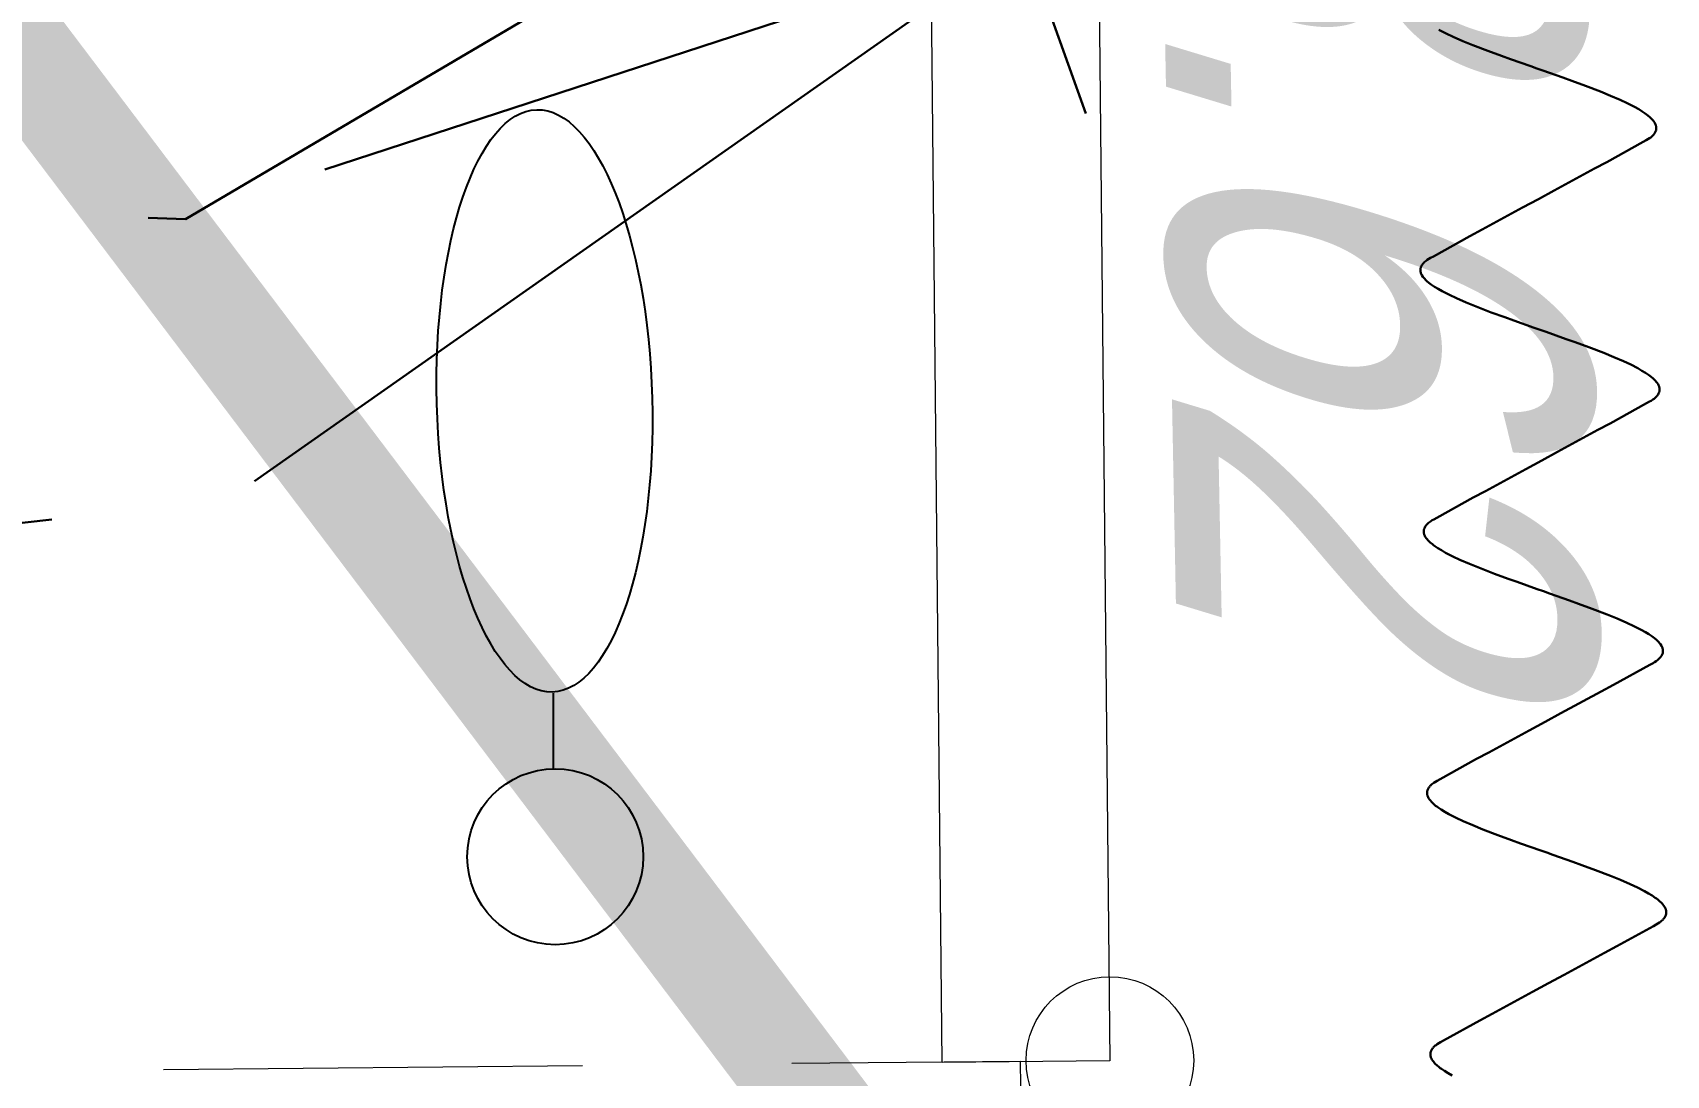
# Model space of a CAD drawing. Extents: x 10098 to 11902, y 8648 to 10202.
# Drawn here: x 11778.788 to 11782.687, y 8789.335 to 8791.824 of the extents above; entities that cross this region are included whole.
import ezdxf

# ---------------------------------------------------------------- set-up
doc = ezdxf.new("R2010")
doc.units = 0
for name, color, linetype in [('23_Ограждения', 7, 'Continuous'), ('24_Растительность', 7, 'Continuous'), ('38_Высотные_отметки', 7, 'Continuous'), ('50_Красные_линии', 7, 'Continuous')]:
    doc.layers.add(name, color=color, linetype=linetype)
doc.layers.add('7_Электрокабели', color=1, linetype='Continuous', lineweight=30)
doc.styles.add('mggt', font='russian_1251.shx', dxfattribs={"width": 0.75, "oblique": 18, "height": 1})

msp = doc.modelspace()

# ---------------------------------------------------------------- hatches: boundary and pattern name
at = {"layer": '50_Красные_линии', "linetype": 'Continuous', "lineweight": 25}
for points in [[(11779.3887, 8791.1525), (11778.7856, 8791.9502), (11778.5862, 8791.7994), (11779.1893, 8791.0018)], [(11779.9919, 8790.3549), (11779.3887, 8791.1525), (11779.1893, 8791.0018), (11779.7925, 8790.2041)], [(11780.595, 8789.5573), (11779.9919, 8790.3549), (11779.7925, 8790.2041), (11780.3956, 8789.4065)], [(11781.1982, 8788.7597), (11780.595, 8789.5573), (11780.3956, 8789.4065), (11780.9987, 8788.6089)]]:
    msp.add_hatch(color=8, dxfattribs=at).paths.add_polyline_path(points)

# ---------------------------------------------------------------- linework, layer by layer
at = {"layer": '23_Ограждения', "color": 8, "linetype": 'Continuous', "lineweight": 15}
for p, q in [((11781.319, 8793.37), (11781.359, 8789.37)), ((11780.959, 8789.366), (11780.919, 8793.366)), ((11780.1, 8789.358), (11779.1, 8789.348)), ((11781.146, 8789.368), (11780.6, 8789.363)), ((11781.359, 8789.37), (11780.959, 8789.366)), ((11781.151, 8788.914), (11781.146, 8789.368))]:
    msp.add_line(p, q, dxfattribs=at)
at = {"layer": '24_Растительность', "color": 8, "linetype": 'Continuous'}
msp.add_line((11780.031, 8790.0646), (11780.031, 8790.2476), dxfattribs=at)
msp.add_circle((11780.035, 8789.857), 0.21, dxfattribs=at)
msp.add_ellipse((11780.0095, 8790.945), major_axis=(-0.0185, 0.695), ratio=0.369829, start_param=0, end_param=6.283175, dxfattribs=at)
at = {"layer": '38_Высотные_отметки', "color": 8, "lineweight": 9}
msp.add_circle((11781.359, 8789.3705), 0.2, dxfattribs=at)
at = {"layer": '7_Электрокабели', "color": 8, "linetype": 'Continuous', "lineweight": 30}
for p, q in [((11780.5838, 8792.2216), (11779.1525, 8791.3788)), ((11779.3169, 8790.7532), (11781.193, 8792.07)), ((11781.1485, 8792.0403), (11779.4849, 8791.4975)), ((11781.3016, 8791.631), (11781.2176, 8791.8664)), ((11782.1614, 8791.8217), (11782.1445, 8791.8305)), ((11782.1782, 8791.8138), (11782.1614, 8791.8217)), ((11782.2015, 8791.8038), (11782.1782, 8791.8138)), ((11782.2256, 8791.794), (11782.2015, 8791.8038)), ((11782.2613, 8791.7803), (11782.2256, 8791.794)), ((11782.2936, 8791.7684), (11782.2613, 8791.7803)), ((11782.3151, 8791.7607), (11782.2936, 8791.7684)), ((11782.3634, 8791.7437), (11782.3151, 8791.7607)), ((11782.3778, 8791.7386), (11782.3634, 8791.7437)), ((11782.3778, 8791.7386), (11782.3921, 8791.7335)), ((11782.3921, 8791.7335), (11782.4404, 8791.7165)), ((11782.4404, 8791.7165), (11782.4619, 8791.7088)), ((11782.4619, 8791.7088), (11782.4943, 8791.6969)), ((11782.4943, 8791.6969), (11782.5299, 8791.6832)), ((11782.5299, 8791.6832), (11782.5541, 8791.6734)), ((11782.5541, 8791.6734), (11782.5773, 8791.6634)), ((11782.5773, 8791.6634), (11782.5941, 8791.6555)), ((11782.5941, 8791.6555), (11782.611, 8791.6467)), ((11782.611, 8791.6467), (11782.6212, 8791.641)), ((11782.6212, 8791.641), (11782.6296, 8791.6359)), ((11782.6296, 8791.6359), (11782.6368, 8791.631)), ((11782.6368, 8791.631), (11782.6398, 8791.6288)), ((11782.6398, 8791.6288), (11782.6427, 8791.6265)), ((11782.6427, 8791.6265), (11782.6478, 8791.6223)), ((11782.6478, 8791.6223), (11782.6509, 8791.6193)), ((11782.6509, 8791.6193), (11782.6531, 8791.617)), ((11782.6531, 8791.617), (11782.6554, 8791.6144)), ((11782.6541, 8791.5776), (11782.6516, 8791.5754)), ((11782.6551, 8791.5786), (11782.6541, 8791.5776)), ((11782.6562, 8791.5797), (11782.6551, 8791.5786)), ((11782.6554, 8791.6144), (11782.6574, 8791.6118)), ((11782.6574, 8791.581), (11782.6562, 8791.5797)), ((11782.6574, 8791.6118), (11782.6595, 8791.6086)), ((11782.6583, 8791.5822), (11782.6574, 8791.581)), ((11782.659, 8791.5832), (11782.6583, 8791.5822)), ((11782.6598, 8791.5844), (11782.659, 8791.5832)), ((11782.6595, 8791.6086), (11782.6607, 8791.6064)), ((11782.6609, 8791.5863), (11782.6598, 8791.5844)), ((11782.6607, 8791.6064), (11782.6614, 8791.6049)), ((11782.6616, 8791.5878), (11782.6609, 8791.5863)), ((11782.6614, 8791.6049), (11782.662, 8791.6034)), ((11782.6622, 8791.5893), (11782.6616, 8791.5878)), ((11782.662, 8791.6034), (11782.6625, 8791.6018)), ((11782.6626, 8791.5904), (11782.6622, 8791.5893)), ((11782.6625, 8791.6018), (11782.6628, 8791.6005)), ((11782.6628, 8791.5916), (11782.6626, 8791.5904)), ((11782.6628, 8791.6005), (11782.6632, 8791.5984)), ((11782.6631, 8791.5926), (11782.6628, 8791.5916)), ((11782.6632, 8791.5938), (11782.6631, 8791.5926)), ((11782.6632, 8791.5984), (11782.6633, 8791.5966)), ((11782.6633, 8791.5946), (11782.6632, 8791.5938)), ((11782.6633, 8791.5966), (11782.6633, 8791.5946)), ((11782.6323, 8791.5632), (11782.5451, 8791.5151)), ((11782.6394, 8791.5672), (11782.6323, 8791.5632)), ((11782.6431, 8791.5693), (11782.6394, 8791.5672)), ((11782.647, 8791.5719), (11782.6431, 8791.5693)), ((11782.6499, 8791.574), (11782.647, 8791.5719)), ((11782.6516, 8791.5754), (11782.6499, 8791.574)), ((11782.516, 8791.4995), (11782.4195, 8791.4471)), ((11782.5451, 8791.5151), (11782.516, 8791.4995)), ((11782.344, 8791.4062), (11782.3817, 8791.4266)), ((11782.4195, 8791.4471), (11782.3817, 8791.4266)), ((11779.1525, 8791.3788), (11779.0635, 8791.3816)), ((11782.2474, 8791.3537), (11782.344, 8791.4062)), ((11782.2183, 8791.3382), (11782.2474, 8791.3537)), ((11782.1312, 8791.29), (11782.2183, 8791.3382)), ((11782.1013, 8791.264), (11782.1018, 8791.2654)), ((11782.1018, 8791.2654), (11782.1026, 8791.2669)), ((11782.1026, 8791.2669), (11782.1037, 8791.2688)), ((11782.1037, 8791.2688), (11782.1045, 8791.2701)), ((11782.1045, 8791.2701), (11782.1052, 8791.271)), ((11782.1052, 8791.271), (11782.1061, 8791.2722)), ((11782.1061, 8791.2722), (11782.1073, 8791.2735)), ((11782.1073, 8791.2735), (11782.1083, 8791.2747)), ((11782.1083, 8791.2747), (11782.1094, 8791.2757)), ((11782.1094, 8791.2757), (11782.1118, 8791.2778)), ((11782.1118, 8791.2778), (11782.1136, 8791.2793)), ((11782.1136, 8791.2793), (11782.1165, 8791.2814)), ((11782.1165, 8791.2814), (11782.1204, 8791.2839)), ((11782.1204, 8791.2839), (11782.124, 8791.2861)), ((11782.124, 8791.2861), (11782.1312, 8791.29)), ((11782.1001, 8791.2567), (11782.1002, 8791.2587)), ((11782.1003, 8791.2549), (11782.1001, 8791.2567)), ((11782.1002, 8791.2594), (11782.1004, 8791.2606)), ((11782.1002, 8791.2587), (11782.1002, 8791.2594)), ((11782.1006, 8791.2528), (11782.1003, 8791.2549)), ((11782.1004, 8791.2606), (11782.1006, 8791.2617)), ((11782.1006, 8791.2617), (11782.1009, 8791.2628)), ((11782.101, 8791.2515), (11782.1006, 8791.2528)), ((11782.1009, 8791.2628), (11782.1013, 8791.264)), ((11782.1015, 8791.2499), (11782.101, 8791.2515)), ((11782.1021, 8791.2483), (11782.1015, 8791.2499)), ((11782.1028, 8791.2469), (11782.1021, 8791.2483)), ((11782.104, 8791.2447), (11782.1028, 8791.2469)), ((11782.1061, 8791.2414), (11782.104, 8791.2447)), ((11782.1081, 8791.2388), (11782.1061, 8791.2414)), ((11782.1104, 8791.2362), (11782.1081, 8791.2388)), ((11782.1126, 8791.2339), (11782.1104, 8791.2362)), ((11782.1156, 8791.231), (11782.1126, 8791.2339)), ((11782.1207, 8791.2267), (11782.1156, 8791.231)), ((11782.1237, 8791.2244), (11782.1207, 8791.2267)), ((11782.1267, 8791.2223), (11782.1237, 8791.2244)), ((11782.1339, 8791.2174), (11782.1267, 8791.2223)), ((11782.1423, 8791.2122), (11782.1339, 8791.2174)), ((11782.1525, 8791.2065), (11782.1423, 8791.2122)), ((11782.1693, 8791.1978), (11782.1525, 8791.2065)), ((11782.1861, 8791.1899), (11782.1693, 8791.1978)), ((11782.2094, 8791.1798), (11782.1861, 8791.1899)), ((11782.2336, 8791.17), (11782.2094, 8791.1798)), ((11782.2692, 8791.1563), (11782.2336, 8791.17)), ((11782.3016, 8791.1445), (11782.2692, 8791.1563)), ((11782.3231, 8791.1367), (11782.3016, 8791.1445)), ((11782.3714, 8791.1197), (11782.3231, 8791.1367)), ((11782.3857, 8791.1146), (11782.3714, 8791.1197)), ((11782.3857, 8791.1146), (11782.4001, 8791.1096)), ((11782.4001, 8791.1096), (11782.4484, 8791.0925)), ((11782.4484, 8791.0925), (11782.4699, 8791.0848)), ((11782.4699, 8791.0848), (11782.5022, 8791.073)), ((11782.5022, 8791.073), (11782.5379, 8791.0593)), ((11782.5379, 8791.0593), (11782.562, 8791.0495)), ((11782.562, 8791.0495), (11782.5853, 8791.0394)), ((11782.5853, 8791.0394), (11782.6021, 8791.0315)), ((11782.6021, 8791.0315), (11782.6189, 8791.0228)), ((11782.6189, 8791.0228), (11782.6291, 8791.0171)), ((11782.6291, 8791.0171), (11782.6375, 8791.0119)), ((11782.6375, 8791.0119), (11782.6447, 8791.007)), ((11782.6447, 8791.007), (11782.6477, 8791.0049)), ((11782.6477, 8791.0049), (11782.6507, 8791.0025)), ((11782.6507, 8791.0025), (11782.6558, 8790.9983)), ((11782.6558, 8790.9983), (11782.6588, 8790.9954)), ((11782.6588, 8790.9954), (11782.6611, 8790.9931)), ((11782.6611, 8790.9931), (11782.6633, 8790.9905)), ((11782.6621, 8790.9536), (11782.6596, 8790.9515)), ((11782.6631, 8790.9546), (11782.6621, 8790.9536)), ((11782.6641, 8790.9558), (11782.6631, 8790.9546)), ((11782.6633, 8790.9905), (11782.6654, 8790.9879)), ((11782.6653, 8790.9571), (11782.6641, 8790.9558)), ((11782.6663, 8790.9583), (11782.6653, 8790.9571)), ((11782.6654, 8790.9879), (11782.6675, 8790.9846)), ((11782.6669, 8790.9592), (11782.6663, 8790.9583)), ((11782.6678, 8790.9605), (11782.6669, 8790.9592)), ((11782.6675, 8790.9846), (11782.6687, 8790.9824)), ((11782.6689, 8790.9624), (11782.6678, 8790.9605)), ((11782.6687, 8790.9824), (11782.6694, 8790.981)), ((11782.6696, 8790.9639), (11782.6689, 8790.9624)), ((11782.6694, 8790.981), (11782.6699, 8790.9794)), ((11782.6701, 8790.9653), (11782.6696, 8790.9639)), ((11782.6699, 8790.9794), (11782.6704, 8790.9778)), ((11782.6705, 8790.9665), (11782.6701, 8790.9653)), ((11782.6704, 8790.9778), (11782.6708, 8790.9765)), ((11782.6708, 8790.9676), (11782.6705, 8790.9665)), ((11782.6708, 8790.9765), (11782.6711, 8790.9744)), ((11782.671, 8790.9687), (11782.6708, 8790.9676)), ((11782.6712, 8790.9699), (11782.671, 8790.9687)), ((11782.6711, 8790.9744), (11782.6713, 8790.9726)), ((11782.6713, 8790.9706), (11782.6712, 8790.9699)), ((11782.6713, 8790.9726), (11782.6713, 8790.9706)), ((11782.6402, 8790.9393), (11782.5531, 8790.8911)), ((11782.6474, 8790.9432), (11782.6402, 8790.9393)), ((11782.6511, 8790.9454), (11782.6474, 8790.9432)), ((11782.6549, 8790.9479), (11782.6511, 8790.9454)), ((11782.6578, 8790.95), (11782.6549, 8790.9479)), ((11782.6596, 8790.9515), (11782.6578, 8790.95)), ((11782.524, 8790.8756), (11782.4275, 8790.8231)), ((11782.5531, 8790.8911), (11782.524, 8790.8756)), ((11782.3519, 8790.7822), (11782.3897, 8790.8027)), ((11782.4275, 8790.8231), (11782.3897, 8790.8027)), ((11782.2554, 8790.7298), (11782.3519, 8790.7822)), ((11782.2263, 8790.7142), (11782.2554, 8790.7298)), ((11782.1391, 8790.6661), (11782.2263, 8790.7142)), ((11775.294, 8790.263), (11778.8335, 8790.6616)), ((11782.1093, 8790.64), (11782.1098, 8790.6415)), ((11782.1098, 8790.6415), (11782.1105, 8790.643)), ((11782.1105, 8790.643), (11782.1116, 8790.6449)), ((11782.1116, 8790.6449), (11782.1124, 8790.6461)), ((11782.1124, 8790.6461), (11782.1131, 8790.6471)), ((11782.1131, 8790.6471), (11782.1141, 8790.6483)), ((11782.1141, 8790.6483), (11782.1152, 8790.6496)), ((11782.1152, 8790.6496), (11782.1163, 8790.6507)), ((11782.1163, 8790.6507), (11782.1173, 8790.6517)), ((11782.1173, 8790.6517), (11782.1198, 8790.6539)), ((11782.1198, 8790.6539), (11782.1216, 8790.6553)), ((11782.1216, 8790.6553), (11782.1244, 8790.6574)), ((11782.1244, 8790.6574), (11782.1283, 8790.66)), ((11782.1283, 8790.66), (11782.132, 8790.6621)), ((11782.132, 8790.6621), (11782.1391, 8790.6661)), ((11782.1081, 8790.6347), (11782.1082, 8790.6355)), ((11782.1081, 8790.6327), (11782.1081, 8790.6347)), ((11782.1082, 8790.6309), (11782.1081, 8790.6327)), ((11782.1082, 8790.6355), (11782.1084, 8790.6367)), ((11782.1086, 8790.6288), (11782.1082, 8790.6309)), ((11782.1084, 8790.6367), (11782.1086, 8790.6377)), ((11782.1086, 8790.6377), (11782.1089, 8790.6389)), ((11782.109, 8790.6275), (11782.1086, 8790.6288)), ((11782.1089, 8790.6389), (11782.1093, 8790.64)), ((11782.1095, 8790.6259), (11782.109, 8790.6275)), ((11782.11, 8790.6244), (11782.1095, 8790.6259)), ((11782.1107, 8790.6229), (11782.11, 8790.6244)), ((11782.1119, 8790.6207), (11782.1107, 8790.6229)), ((11782.114, 8790.6175), (11782.1119, 8790.6207)), ((11782.1161, 8790.6149), (11782.114, 8790.6175)), ((11782.1183, 8790.6122), (11782.1161, 8790.6149)), ((11782.1206, 8790.61), (11782.1183, 8790.6122)), ((11782.1236, 8790.607), (11782.1206, 8790.61)), ((11782.1287, 8790.6028), (11782.1236, 8790.607)), ((11782.1316, 8790.6005), (11782.1287, 8790.6028)), ((11782.1347, 8790.5983), (11782.1316, 8790.6005)), ((11782.1419, 8790.5934), (11782.1347, 8790.5983)), ((11782.1503, 8790.5883), (11782.1419, 8790.5934)), ((11782.1604, 8790.5826), (11782.1503, 8790.5883)), ((11782.1773, 8790.5738), (11782.1604, 8790.5826)), ((11782.1941, 8790.5659), (11782.1773, 8790.5738)), ((11782.2174, 8790.5559), (11782.1941, 8790.5659)), ((11782.2415, 8790.5461), (11782.2174, 8790.5559)), ((11782.2772, 8790.5324), (11782.2415, 8790.5461)), ((11782.3095, 8790.5205), (11782.2772, 8790.5324)), ((11782.331, 8790.5128), (11782.3095, 8790.5205)), ((11782.3793, 8790.4958), (11782.331, 8790.5128)), ((11782.3937, 8790.4907), (11782.3793, 8790.4958)), ((11782.3937, 8790.4907), (11782.408, 8790.4856)), ((11782.408, 8790.4856), (11782.4563, 8790.4686)), ((11782.4563, 8790.4686), (11782.4778, 8790.4609)), ((11782.4778, 8790.4609), (11782.5102, 8790.449)), ((11782.5102, 8790.449), (11782.5458, 8790.4353)), ((11782.5458, 8790.4353), (11782.57, 8790.4255)), ((11782.57, 8790.4255), (11782.5932, 8790.4155)), ((11782.5932, 8790.4155), (11782.61, 8790.4076)), ((11782.61, 8790.4076), (11782.6269, 8790.3988)), ((11782.6269, 8790.3988), (11782.6371, 8790.3931)), ((11782.6371, 8790.3931), (11782.6455, 8790.388)), ((11782.6455, 8790.388), (11782.6527, 8790.3831)), ((11782.6527, 8790.3831), (11782.6557, 8790.3809)), ((11782.6557, 8790.3809), (11782.6587, 8790.3786)), ((11782.6587, 8790.3786), (11782.6638, 8790.3744)), ((11782.6638, 8790.3744), (11782.6668, 8790.3714)), ((11782.6668, 8790.3714), (11782.669, 8790.3691)), ((11782.669, 8790.3691), (11782.6713, 8790.3665)), ((11782.67, 8790.3297), (11782.6675, 8790.3275)), ((11782.671, 8790.3307), (11782.67, 8790.3297)), ((11782.6721, 8790.3318), (11782.671, 8790.3307)), ((11782.6713, 8790.3665), (11782.6733, 8790.3639)), ((11782.6733, 8790.3331), (11782.6721, 8790.3318)), ((11782.6733, 8790.3639), (11782.6754, 8790.3607)), ((11782.6742, 8790.3343), (11782.6733, 8790.3331)), ((11782.6749, 8790.3353), (11782.6742, 8790.3343)), ((11782.6757, 8790.3365), (11782.6749, 8790.3353)), ((11782.6754, 8790.3607), (11782.6766, 8790.3585)), ((11782.6768, 8790.3384), (11782.6757, 8790.3365)), ((11782.6766, 8790.3585), (11782.6773, 8790.357)), ((11782.6775, 8790.3399), (11782.6768, 8790.3384)), ((11782.6773, 8790.357), (11782.6779, 8790.3555)), ((11782.6781, 8790.3414), (11782.6775, 8790.3399)), ((11782.6779, 8790.3555), (11782.6784, 8790.3539)), ((11782.6785, 8790.3425), (11782.6781, 8790.3414)), ((11782.6784, 8790.3539), (11782.6788, 8790.3526)), ((11782.6788, 8790.3437), (11782.6785, 8790.3425)), ((11782.6788, 8790.3526), (11782.6791, 8790.3505)), ((11782.679, 8790.3447), (11782.6788, 8790.3437)), ((11782.6792, 8790.3459), (11782.679, 8790.3447)), ((11782.6791, 8790.3505), (11782.6792, 8790.3487)), ((11782.6792, 8790.3487), (11782.6792, 8790.3467)), ((11782.6792, 8790.3467), (11782.6792, 8790.3459)), ((11782.6482, 8790.3153), (11782.561, 8790.2672)), ((11782.6554, 8790.3193), (11782.6482, 8790.3153)), ((11782.659, 8790.3214), (11782.6554, 8790.3193)), ((11782.6629, 8790.324), (11782.659, 8790.3214)), ((11782.6658, 8790.3261), (11782.6629, 8790.324)), ((11782.6675, 8790.3275), (11782.6658, 8790.3261)), ((11782.5319, 8790.2516), (11782.4354, 8790.1992)), ((11782.561, 8790.2672), (11782.5319, 8790.2516)), ((11782.3599, 8790.1583), (11782.3977, 8790.1787)), ((11782.4354, 8790.1992), (11782.3977, 8790.1787)), ((11782.2634, 8790.1058), (11782.3599, 8790.1583)), ((11782.2343, 8790.0903), (11782.2634, 8790.1058)), ((11782.1471, 8790.0421), (11782.2343, 8790.0903)), ((11782.1172, 8790.0161), (11782.1178, 8790.0175)), ((11782.1178, 8790.0175), (11782.1185, 8790.019)), ((11782.1185, 8790.019), (11782.1196, 8790.0209)), ((11782.1196, 8790.0209), (11782.1204, 8790.0222)), ((11782.1204, 8790.0222), (11782.1211, 8790.0231)), ((11782.1211, 8790.0231), (11782.122, 8790.0243)), ((11782.122, 8790.0243), (11782.1232, 8790.0256)), ((11782.1232, 8790.0256), (11782.1243, 8790.0268)), ((11782.1243, 8790.0268), (11782.1253, 8790.0278)), ((11782.1253, 8790.0278), (11782.1278, 8790.0299)), ((11782.1278, 8790.0299), (11782.1295, 8790.0314)), ((11782.1295, 8790.0314), (11782.1324, 8790.0335)), ((11782.1324, 8790.0335), (11782.1363, 8790.036)), ((11782.1363, 8790.036), (11782.1399, 8790.0382)), ((11782.1399, 8790.0382), (11782.1471, 8790.0421)), ((11782.1161, 8790.0115), (11782.1163, 8790.0127)), ((11782.1161, 8790.0108), (11782.1161, 8790.0115)), ((11782.1161, 8790.0088), (11782.1161, 8790.0108)), ((11782.1162, 8790.007), (11782.1161, 8790.0088)), ((11782.1165, 8790.0049), (11782.1162, 8790.007)), ((11782.1163, 8790.0127), (11782.1165, 8790.0138)), ((11782.1165, 8790.0138), (11782.1168, 8790.0149)), ((11782.1169, 8790.0036), (11782.1165, 8790.0049)), ((11782.1168, 8790.0149), (11782.1172, 8790.0161)), ((11782.1174, 8790.002), (11782.1169, 8790.0036)), ((11782.118, 8790.0004), (11782.1174, 8790.002)), ((11782.1187, 8789.999), (11782.118, 8790.0004)), ((11782.1199, 8789.9968), (11782.1187, 8789.999)), ((11782.122, 8789.9935), (11782.1199, 8789.9968)), ((11782.124, 8789.9909), (11782.122, 8789.9935)), ((11782.1263, 8789.9883), (11782.124, 8789.9909)), ((11782.1285, 8789.986), (11782.1263, 8789.9883)), ((11782.1316, 8789.9831), (11782.1285, 8789.986)), ((11782.1366, 8789.9788), (11782.1316, 8789.9831)), ((11782.1396, 8789.9765), (11782.1366, 8789.9788)), ((11782.1426, 8789.9744), (11782.1396, 8789.9765)), ((11782.1498, 8789.9695), (11782.1426, 8789.9744)), ((11782.1582, 8789.9643), (11782.1498, 8789.9695)), ((11782.1684, 8789.9586), (11782.1582, 8789.9643)), ((11782.1853, 8789.9499), (11782.1684, 8789.9586)), ((11782.2021, 8789.942), (11782.1853, 8789.9499)), ((11782.2253, 8789.9319), (11782.2021, 8789.942)), ((11782.2495, 8789.9221), (11782.2253, 8789.9319)), ((11782.2851, 8789.9084), (11782.2495, 8789.9221)), ((11782.3175, 8789.8966), (11782.2851, 8789.9084)), ((11782.339, 8789.8888), (11782.3175, 8789.8966)), ((11782.3873, 8789.8718), (11782.339, 8789.8888)), ((11782.4016, 8789.8667), (11782.3873, 8789.8718)), ((11782.4016, 8789.8667), (11782.416, 8789.8617)), ((11782.416, 8789.8617), (11782.4643, 8789.8447)), ((11782.4643, 8789.8447), (11782.4858, 8789.8369)), ((11782.4858, 8789.8369), (11782.5181, 8789.8251)), ((11782.5181, 8789.8251), (11782.5538, 8789.8114)), ((11782.5538, 8789.8114), (11782.5779, 8789.8016)), ((11782.5779, 8789.8016), (11782.6012, 8789.7915)), ((11782.6012, 8789.7915), (11782.618, 8789.7836)), ((11782.618, 8789.7836), (11782.6349, 8789.7749)), ((11782.6349, 8789.7749), (11782.645, 8789.7692)), ((11782.645, 8789.7692), (11782.6534, 8789.764)), ((11782.6534, 8789.764), (11782.6606, 8789.7591)), ((11782.6606, 8789.7591), (11782.6637, 8789.757)), ((11782.6637, 8789.757), (11782.6666, 8789.7546)), ((11782.6666, 8789.7546), (11782.6717, 8789.7504)), ((11782.6717, 8789.7504), (11782.6747, 8789.7475)), ((11782.6747, 8789.7475), (11782.677, 8789.7452)), ((11782.677, 8789.7452), (11782.6792, 8789.7426)), ((11782.678, 8789.7057), (11782.6755, 8789.7036)), ((11782.679, 8789.7067), (11782.678, 8789.7057)), ((11782.6801, 8789.7079), (11782.679, 8789.7067)), ((11782.6792, 8789.7426), (11782.6813, 8789.74)), ((11782.6812, 8789.7092), (11782.6801, 8789.7079)), ((11782.6822, 8789.7104), (11782.6812, 8789.7092)), ((11782.6813, 8789.74), (11782.6834, 8789.7367)), ((11782.6829, 8789.7113), (11782.6822, 8789.7104)), ((11782.6837, 8789.7126), (11782.6829, 8789.7113)), ((11782.6834, 8789.7367), (11782.6846, 8789.7345)), ((11782.6848, 8789.7145), (11782.6837, 8789.7126)), ((11782.6846, 8789.7345), (11782.6853, 8789.7331)), ((11782.6855, 8789.716), (11782.6848, 8789.7145)), ((11782.6853, 8789.7331), (11782.6858, 8789.7315)), ((11782.686, 8789.7174), (11782.6855, 8789.716)), ((11782.6858, 8789.7315), (11782.6863, 8789.7299)), ((11782.6864, 8789.7186), (11782.686, 8789.7174)), ((11782.6863, 8789.7299), (11782.6867, 8789.7286)), ((11782.6867, 8789.7197), (11782.6864, 8789.7186)), ((11782.6867, 8789.7286), (11782.6871, 8789.7265)), ((11782.687, 8789.7208), (11782.6867, 8789.7197)), ((11782.6871, 8789.722), (11782.687, 8789.7208)), ((11782.6871, 8789.7265), (11782.6872, 8789.7247)), ((11782.6872, 8789.7227), (11782.6871, 8789.722)), ((11782.6872, 8789.7247), (11782.6872, 8789.7227)), ((11782.6562, 8789.6914), (11782.569, 8789.6432)), ((11782.6633, 8789.6953), (11782.6562, 8789.6914)), ((11782.667, 8789.6975), (11782.6633, 8789.6953)), ((11782.6709, 8789.7), (11782.667, 8789.6975)), ((11782.6737, 8789.7021), (11782.6709, 8789.7)), ((11782.6755, 8789.7036), (11782.6737, 8789.7021)), ((11782.5399, 8789.6277), (11782.4434, 8789.5752)), ((11782.569, 8789.6432), (11782.5399, 8789.6277)), ((11782.3678, 8789.5343), (11782.4056, 8789.5548)), ((11782.4434, 8789.5752), (11782.4056, 8789.5548)), ((11782.2713, 8789.4819), (11782.3678, 8789.5343)), ((11782.2422, 8789.4663), (11782.2713, 8789.4819)), ((11782.1551, 8789.4182), (11782.2422, 8789.4663)), ((11782.1252, 8789.3921), (11782.1257, 8789.3936)), ((11782.1257, 8789.3936), (11782.1265, 8789.3951)), ((11782.1265, 8789.3951), (11782.1275, 8789.397)), ((11782.1275, 8789.397), (11782.1284, 8789.3982)), ((11782.1284, 8789.3982), (11782.129, 8789.3992)), ((11782.129, 8789.3992), (11782.13, 8789.4004)), ((11782.13, 8789.4004), (11782.1312, 8789.4017)), ((11782.1312, 8789.4017), (11782.1322, 8789.4028)), ((11782.1322, 8789.4028), (11782.1332, 8789.4038)), ((11782.1332, 8789.4038), (11782.1357, 8789.406)), ((11782.1357, 8789.406), (11782.1375, 8789.4074)), ((11782.1375, 8789.4074), (11782.1404, 8789.4095)), ((11782.1404, 8789.4095), (11782.1442, 8789.4121)), ((11782.1442, 8789.4121), (11782.1479, 8789.4142)), ((11782.1479, 8789.4142), (11782.1551, 8789.4182)), ((11782.124, 8789.3868), (11782.1241, 8789.3876)), ((11782.124, 8789.3848), (11782.124, 8789.3868)), ((11782.1242, 8789.383), (11782.124, 8789.3848)), ((11782.1241, 8789.3876), (11782.1243, 8789.3888)), ((11782.1245, 8789.3809), (11782.1242, 8789.383)), ((11782.1243, 8789.3888), (11782.1245, 8789.3898)), ((11782.1245, 8789.3898), (11782.1248, 8789.391)), ((11782.1249, 8789.3796), (11782.1245, 8789.3809)), ((11782.1248, 8789.391), (11782.1252, 8789.3921)), ((11782.1254, 8789.378), (11782.1249, 8789.3796)), ((11782.1259, 8789.3765), (11782.1254, 8789.378)), ((11782.1266, 8789.375), (11782.1259, 8789.3765)), ((11782.1278, 8789.3728), (11782.1266, 8789.375)), ((11782.1299, 8789.3696), (11782.1278, 8789.3728)), ((11782.132, 8789.367), (11782.1299, 8789.3696)), ((11782.1342, 8789.3643), (11782.132, 8789.367)), ((11782.1365, 8789.3621), (11782.1342, 8789.3643)), ((11782.1395, 8789.3591), (11782.1365, 8789.3621)), ((11782.1446, 8789.3549), (11782.1395, 8789.3591)), ((11782.1476, 8789.3526), (11782.1446, 8789.3549)), ((11782.1506, 8789.3504), (11782.1476, 8789.3526)), ((11782.1578, 8789.3455), (11782.1506, 8789.3504)), ((11782.1662, 8789.3404), (11782.1578, 8789.3455)), ((11782.1764, 8789.3347), (11782.1662, 8789.3404))]:
    msp.add_line(p, q, dxfattribs=at)

# ---------------------------------------------------------------- texts
at = {"layer": '38_Высотные_отметки', "color": 8, "lineweight": 15, "style": 'mggt', "oblique": 18, "width": 0.8}
msp.add_text('138.62    ', height=1, rotation=271.1003, dxfattribs=at).set_placement((11781.4548, 8793.6791))

doc.saveas('drawing.dxf')
